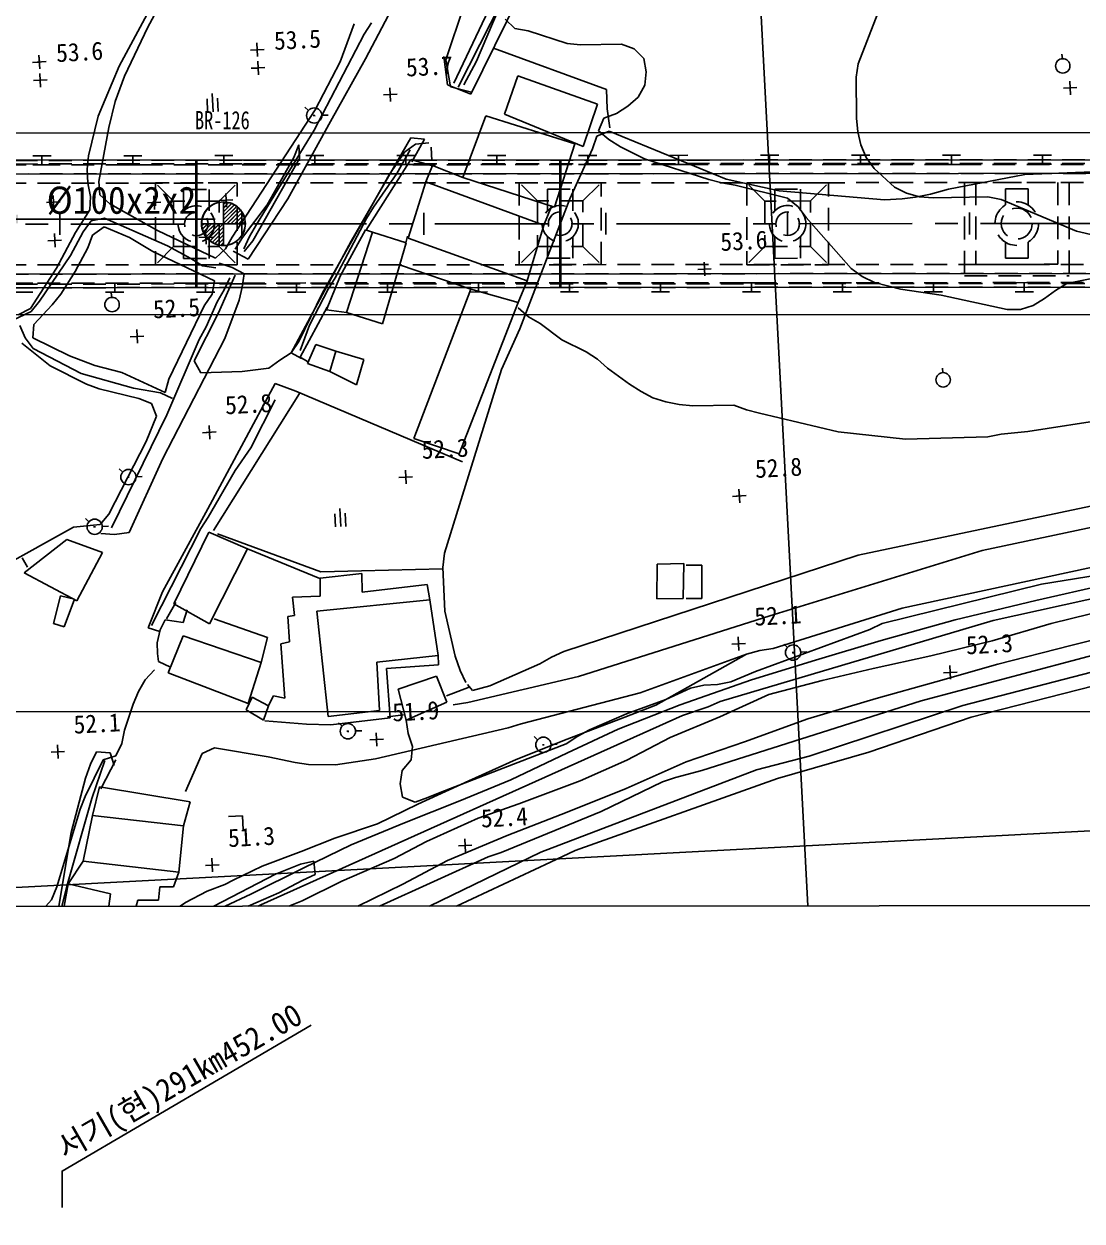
# Model space of a CAD drawing. Header units: millimetres. Extents: x 6886 to 7682, y 1103 to 1810.
# Drawn here: x 7223.5 to 7339.8, y 1363.4 to 1495 of the extents above; entities that cross this region are included whole.
import ezdxf
from ezdxf.enums import TextEntityAlignment as Align
from ezdxf.xclip import XClip

# ---------------------------------------------------------------- set-up
doc = ezdxf.new("R2010")
doc.units = ezdxf.units.MM
doc.header["$LTSCALE"] = 10
doc.header["$MEASUREMENT"] = 0
doc.header["$XCLIPFRAME"] = 2
for name, pattern in [('CENTER', [2, 1.25, -0.25, 0.25, -0.25]), ('DASHED2', [0.375, 0.25, -0.125]), ('HIDDEN', [0.375, 0.25, -0.125])]:
    doc.linetypes.add(name, pattern=pattern)
doc.layers.add('TX-PAPR', color=2, linetype='Continuous', plot=False)
for name, color, linetype in [('TZ-BASE', 253, 'Continuous'), ('TZ-CABL', 4, 'Continuous'), ('TZ-LEAL', 1, 'Continuous'), ('TZ-LEAT', 3, 'Continuous')]:
    doc.layers.add(name, color=color, linetype=linetype)
doc.styles.add('GUL', font='GulimChe.ttf')
doc.styles.get("Standard").update_dxf_attribs({"font": 'GulimChe.ttf'})
doc.styles.add('굴림체', font='GulimChe.ttf')
doc.linetypes.add('ZIGZAG', pattern='A,0.0001,-0.2,[131,ltypeshp.shx,S=0.2,R=0,X=-0.2,Y=0],-0.4,[131,ltypeshp.shx,S=0.2,R=180,X=0.2,Y=0],-0.2', length=0.8001)
doc.dimstyles.get("Standard").update_dxf_attribs({"dimtxt": 0.18, "dimasz": 0.18, "dimexe": 0.18, "dimexo": 0.0625, "dimgap": 0.09, "dimtad": 0, "dimtih": 1, "dimtoh": 1, "dimdec": 4, "dimzin": 0, "dimdsep": 46, "dimtxsty": 'Standard', "dimcen": 0.09, "dimadec": 0, "dimazin": 0, "dimtfac": 1, "dimtdec": 4, "dimtofl": 0, "dimtmove": 0, "dimatfit": 3, "dimfxl": 0, "dimtolj": 1, "dimtzin": 0, "dimarcsym": 0})

# ---------------------------------------------------------------- blocks, each defined once
blk = doc.blocks.new('JD-4F4DFDFGR14')
at = {"layer": 'TZ-BASE'}
for p, q in [((330.95, 139.22), (349.4, -210.64)), ((317.26, 38.95, -30.05), (305.19, 14.4, -30.05)), ((293.58, 18.3, -31.48), (300.76, 31.87, -31.48)), ((303.29, 15.62, -31.64), (309.08, 27.82, -31.64)), ((309.33, 26.35, -31.64), (305.81, 18.05, -31.64)), ((266.53, 17.5, -30.64), (270.74, 25.39, -30.64)), ((302.42, 18.19, -31.16), (304.44, 24.19, -31.16)), ((303.79, 15.19, -31.64), (308.55, 24.56, -31.64)), ((270.37, 23.07, -30.64), (269.68, 21.77, -30.64)), ((308.95, 22.66, -30.64), (310.01, 21.62, -30.64)), ((349.9, 23.31, -29.64), (347.77, 17.75, -29.64)), ((269.68, 21.77, -30.64), (267.1, 16.39, -30.64)), ((290.8, 17.97, -30.64), (292.34, 22.14, -30.64)), ((293.45, 21, -31.64), (294.25, 22.25, -31.64)), ((310.01, 21.62, -30.64), (311.49, 21.37, -30.64)), ((311.49, 21.37, -30.64), (315.76, 19.98, -30.64)), ((281.73, 18.54, -31.19), (281.65, 20.04, -31.19)), ((281.65, 20.04, -31.19), (281.69, 19.29, -31.19)), ((287.94, 10.47, -31.64), (293.45, 21, -31.64)), ((315.76, 19.98, -30.64), (317.23, 19.83, -30.64)), ((317.23, 19.83, -30.64), (321.74, 19.92, -30.64)), ((321.74, 19.92, -30.64), (323.14, 19.38, -30.64)), ((257.78, 17.2, -31.01), (257.7, 18.7, -31.01)), ((257.7, 18.7, -31.01), (257.74, 17.95, -31.01)), ((280.94, 19.25, -31.19), (282.44, 19.33, -31.19)), ((281.69, 19.29, -31.19), (280.94, 19.25, -31.19)), ((302.6, 15.45, -30.05), (302.21, 18.57, -30.05)), ((307.68, 19.47, -30.45), (320.09, 14.92, -30.45)), ((323.14, 19.38, -30.64), (324.2, 18.33, -30.64)), ((370.2, 18.29, -29.05), (370.15, 18.81, -29.05)), ((256.99, 17.91, -31.01), (258.49, 17.99, -31.01)), ((257.74, 17.95, -31.01), (256.99, 17.91, -31.01)), ((264.2, 11.98, -30.64), (266.53, 17.5, -30.64)), ((281.04, 17.26, -31.19), (282.54, 17.33, -31.19)), ((281.79, 17.29, -31.19), (281.04, 17.26, -31.19)), ((281.83, 16.55, -31.19), (281.75, 18.04, -31.19)), ((281.75, 18.04, -31.19), (281.79, 17.29, -31.19)), ((288.07, 12.68, -30.64), (290.8, 17.97, -30.64)), ((289.73, 11.41, -31.48), (293.58, 18.3, -31.48)), ((302.95, 15.21, -31.16), (302.42, 18.19, -31.16)), ((305.81, 18.05, -31.64), (304.42, 15.45, -31.64)), ((324.2, 18.33, -30.64), (324.44, 16.87, -30.64)), ((347.77, 17.75, -29.64), (347.52, 16.27, -29.64)), ((257.09, 15.91, -31.01), (258.59, 15.99, -31.01)), ((257.84, 15.95, -31.01), (257.09, 15.91, -31.01)), ((257.88, 15.2, -31.01), (257.8, 16.7, -31.01)), ((257.8, 16.7, -31.01), (257.84, 15.95, -31.01)), ((267.1, 16.39, -30.64), (266.06, 13.61, -30.64)), ((310.33, 16.43, -28.85), (308.89, 12.21, -28.85)), ((319.11, 13.32, -28.85), (310.33, 16.43, -28.85)), ((324.44, 16.87, -30.64), (324.29, 15.39, -30.64)), ((347.52, 16.27, -29.64), (347.56, 11.76, -29.64)), ((371.1, 14.35, -28.78), (371.02, 15.85, -28.78)), ((371.02, 15.85, -28.78), (371.06, 15.1, -28.78)), ((276.72, 14.5, -31.65), (276.83, 12.49, -31.65)), ((296.35, 13.62, -30.97), (296.27, 15.11, -30.97)), ((296.27, 15.11, -30.97), (296.31, 14.37, -30.97)), ((305.19, 14.4, -30.05), (302.6, 15.45, -30.05)), ((305.23, 14.65, -31.16), (302.95, 15.21, -31.16)), ((320.09, 14.92, -30.45), (320.15, 12.81, -30.45)), ((324.29, 15.39, -30.64), (323.55, 14.09, -30.64)), ((370.31, 15.06, -28.78), (371.81, 15.14, -28.78)), ((371.06, 15.1, -28.78), (370.31, 15.06, -28.78)), ((266.06, 13.61, -30.64), (265.37, 10.74, -30.64)), ((276.17, 13.91, -31.65), (276.24, 12.46, -31.65)), ((277.4, 12.5, -31.65), (277.32, 13.97, -31.65)), ((295.56, 14.33, -30.97), (297.06, 14.41, -30.97)), ((296.31, 14.37, -30.97), (295.56, 14.33, -30.97)), ((317.54, 8.66, -28.85), (319.11, 13.32, -28.85)), ((323.55, 14.09, -30.64), (322.45, 13.08, -30.64)), ((263.16, 7.63, -30.64), (264.2, 11.98, -30.64)), ((278.94, -1.29, -30.64), (288.07, 12.68, -30.64)), ((286.94, 12.99, -30.96), (287.33, 12.62, -30.96)), ((287.85, 12.06, -30.96), (288.06, 12.05, -30.96)), ((287.96, 12.13, -30.96), (287.97, 11.98, -30.96)), ((288.8, 12.11, -30.96), (289.48, 12.12, -30.96)), ((306.83, 12.05, -28.85), (304.3, 5.25, -28.85)), ((316.59, 8.97, -28.85), (306.83, 12.05, -28.85)), ((308.89, 12.21, -28.85), (317.54, 8.66, -28.85)), ((321.2, 12.3, -30.64), (319.79, 11.77, -30.64)), ((320.15, 12.81, -30.45), (320.46, 10.71, -30.45)), ((322.45, 13.08, -30.64), (321.2, 12.3, -30.64)), ((265.37, 10.74, -30.64), (264.28, 4.82, -30.64)), ((285.04, 2.92, -31.48), (289.73, 11.41, -31.48)), ((319.79, 11.77, -30.64), (319.2, 10.38, -30.64)), ((347.56, 11.76, -29.64), (347.71, 10.29, -29.64)), ((199.1, 10.11), (399.1, 10.21)), ((281.6, 0.07, -31.64), (287.94, 10.47, -31.64)), ((292.01, -1.76, -31.26), (298.57, 9.63, -31.26)), ((298.57, 9.63, -31.26), (300.09, 9.48, -31.26)), ((300.09, 9.48, -31.26), (298.7, 6.98, -31.26)), ((319.02, 9.78, -19.64), (318.53, 8.39, -19.64)), ((320.38, 10.36, -19.64), (319.02, 9.78, -19.64)), ((319.2, 10.38, -30.64), (320.36, 9.43, -30.64)), ((320.36, 9.43, -30.64), (321.61, 8.64, -30.64)), ((333.25, 5.08, -19.64), (320.38, 10.36, -19.64)), ((347.71, 10.29, -29.64), (348.05, 8.83, -29.64)), ((285.73, 7.46, -31.64), (286.28, 8.85, -31.64)), ((286.28, 8.85, -31.64), (286.32, 7.33, -31.64)), ((296.19, 5.53, -31.64), (297.88, 8.04, -31.64)), ((297.02, 5.7, -31.64), (298.51, 8.3, -31.64)), ((297.88, 8.04, -31.64), (299.08, 8.91, -31.64)), ((299.08, 8.91, -31.64), (300.55, 9.05, -31.64)), ((300.81, 8.57, -31.64), (300.9, 7.1, -31.64)), ((314.36, 1.98, -28.85), (316.59, 8.97, -28.85)), ((318.53, 8.39, -19.64), (316.05, 2.92, -19.64)), ((321.61, 8.64, -30.64), (324.25, 7.3, -30.64)), ((348.05, 8.83, -29.64), (348.63, 7.47, -29.64)), ((257.02, 7.65), (259.02, 7.65)), ((257.02, 6.65), (259.02, 6.65)), ((258.02, 7.65), (258.02, 6.65)), ((263.01, 6.16, -30.64), (263.16, 7.63, -30.64)), ((267.02, 7.65), (269.02, 7.65)), ((267.02, 6.65), (269.02, 6.65)), ((268.02, 7.65), (268.02, 6.65)), ((274.95, -6.85), (274.95, 7.15)), ((275.05, -6.85), (275.05, 7.15)), ((277.02, 7.66), (279.02, 7.66)), ((277.02, 6.66), (279.02, 6.66)), ((278.02, 7.66), (278.02, 6.66)), ((286.32, 7.33, -31.64), (281.21, -1.71, -31.64)), ((282.8, 2.26, -31.64), (285.73, 7.46, -31.64)), ((287.02, 7.66), (289.02, 7.66)), ((287.02, 6.66), (289.02, 6.66)), ((288.02, 7.66), (288.02, 6.66)), ((293.64, -0.58, -29.44), (298.59, 7.23, -29.44)), ((297.02, 7.67), (299.02, 7.67)), ((297.02, 6.67), (299.02, 6.67)), ((298.02, 7.67), (298.02, 6.67)), ((298.59, 7.23, -29.44), (300.97, 6.52, -29.44)), ((307.02, 7.67), (309.02, 7.68)), ((307.02, 6.67), (309.02, 6.68)), ((308.02, 7.67), (308.02, 6.67)), ((314.95, -6.82, 2.91), (314.95, 7.17, 2.91)), ((315.05, -6.82, 2.91), (315.05, 7.17, 2.91)), ((317.02, 7.68), (319.02, 7.68)), ((317.02, 6.68), (319.02, 6.68)), ((318.02, 7.68), (318.02, 6.68)), ((324.25, 7.3, -30.64), (331.34, 5.02, -30.64)), ((327.02, 7.68), (329.02, 7.69)), ((327.02, 6.68), (329.02, 6.69)), ((328.02, 7.69), (328.02, 6.69)), ((337.02, 7.69), (339.02, 7.69)), ((337.02, 6.69), (339.02, 6.69)), ((338.02, 7.69), (338.02, 6.69)), ((347.02, 7.69), (349.02, 7.7)), ((347.02, 6.69), (349.02, 6.7)), ((348.02, 7.7), (348.02, 6.7)), ((348.63, 7.47, -29.64), (349.5, 6.23, -29.64)), ((357.02, 7.7), (359.02, 7.7)), ((357.02, 6.7), (359.02, 6.7)), ((358.02, 7.7), (358.02, 6.7)), ((367.02, 7.71), (369.02, 7.71)), ((367.02, 6.71), (369.02, 6.71)), ((368.02, 7.71), (368.02, 6.71)), ((263.06, 4.64, -30.64), (263.01, 6.16, -30.64)), ((288.85, -7.41, -31.64), (296.19, 5.53, -31.64)), ((294.49, 1.99, -31.64), (297.02, 5.7, -31.64)), ((300.97, 6.56, -28.44), (300.24, 4.77, -28.44)), ((304.3, 5.25, -28.44), (300.97, 6.56, -28.44)), ((349.5, 6.23, -29.64), (351.73, 4.19, -29.64)), ((366.06, 5.57, -19.64), (357.67, 3.98, -19.64)), ((376.74, 6, -19.64), (366.06, 5.57, -19.64)), ((263.35, 3.17, -30.64), (263.06, 4.64, -30.64)), ((264.28, 4.82, -30.64), (264.37, 3.35, -30.64)), ((300.24, 4.77, -28.19), (298.28, -1.42, -28.19)), ((313.2, 0.03, -28.19), (300.24, 4.77, -28.19)), ((304.3, 5.25, -28.85), (314.36, 1.98, -28.85)), ((331.34, 5.02, -30.64), (332.77, 4.67, -30.64)), ((332.77, 4.67, -30.64), (334.25, 4.42, -30.64)), ((339.08, 3.79, -19.64), (333.25, 5.08, -19.64)), ((334.25, 4.42, -30.64), (339.99, 2.98, -30.64)), ((351.73, 4.19, -29.64), (353.07, 3.54, -29.64)), ((357.67, 3.98, -19.64), (355.72, 3.43, -19.64)), ((259.33, 1.78, -31.01), (259.25, 3.28, -31.01)), ((259.25, 3.28, -31.01), (259.29, 2.53, -31.01)), ((263.3, 1.7, -30.64), (263.35, 3.17, -30.64)), ((264.37, 3.35, -30.64), (265.48, 2.36, -30.64)), ((270.4, 1.75, -31.19), (270.33, 3.25, -31.19)), ((270.33, 3.25, -31.19), (270.37, 2.5, -31.19)), ((277.52, 2.72, -31.19), (279.02, 2.8, -31.19)), ((278.27, 2.76, -31.19), (277.52, 2.72, -31.19)), ((278.31, 2.01, -31.19), (278.23, 3.51, -31.19)), ((278.23, 3.51, -31.19), (278.27, 2.76, -31.19)), ((280.69, -3.74, -31.48), (285.04, 2.92, -31.48)), ((316.05, 2.92, -19.64), (310.56, -11.39, -19.64)), ((350.64, 2.78, -19.64), (339.08, 3.79, -19.64)), ((339.99, 2.98, -30.64), (341.15, 2.04, -30.64)), ((352.6, 2.89, -19.64), (350.64, 2.78, -19.64)), ((354.07, 3.08, -19.64), (352.6, 2.89, -19.64)), ((353.07, 3.54, -29.64), (354.51, 3.14, -29.64)), ((355.72, 3.43, -19.64), (354.07, 3.08, -19.64)), ((354.51, 3.14, -29.64), (355.98, 3, -29.64)), ((355.98, 3, -29.64), (362.01, 3.14, -29.64)), ((362.01, 3.14, -29.64), (363.49, 2.84, -29.64)), ((363.49, 2.84, -29.64), (371.75, -0.63, -29.64)), ((258.54, 2.49, -31.01), (260.04, 2.57, -31.01)), ((259.29, 2.53, -31.01), (258.54, 2.49, -31.01)), ((260, -1.06), (260, 1.34)), ((261.71, -0.8, -30.64), (263.3, 1.7, -30.64)), ((265.48, 2.36, -30.64), (270.73, -0.57, -30.64)), ((269.62, 2.46, -31.19), (271.11, 2.54, -31.19)), ((270.37, 2.5, -31.19), (269.62, 2.46, -31.19)), ((277.97, 2.57, 57.09), (277.97, -2.23, 57.09)), ((277.97, 2.33, 57.09), (278.2, 2.56, 57.09)), ((277.97, 1.9, 57.09), (278.56, 2.5, 57.09)), ((277.97, 1.48, 57.09), (278.88, 2.39, 57.09)), ((277.97, 1.06, 57.09), (279.16, 2.25, 57.09)), ((277.97, 0.63, 57.09), (279.42, 2.08, 57.09)), ((277.97, 0.21, 57.09), (279.65, 1.89, 57.09)), ((277.99, 2.57), (277.99, -2.23)), ((277.99, 2.33), (278.22, 2.56)), ((277.99, 1.91), (278.58, 2.5)), ((277.99, 1.48), (278.9, 2.39)), ((277.99, 1.06), (279.18, 2.25)), ((277.99, 0.63), (279.44, 2.08)), ((277.99, 0.21), (279.67, 1.89)), ((278.35, 0.17, 57.09), (279.85, 1.66, 57.09)), ((278.38, 0.17), (279.87, 1.66)), ((278.78, 0.17, 57.09), (280.02, 1.41, 57.09)), ((278.8, 0.17), (280.04, 1.41)), ((280, -1.05), (280, 1.35)), ((280.07, -1.35, -31.64), (282.8, 2.26, -31.64)), ((293.7, 0.74, -31.64), (294.49, 1.99, -31.64)), ((300, -1.04), (300, 1.36)), ((313.2, 0.03, -28.44), (314.06, 2.17, -28.44)), ((320, -1.03), (320, 1.37)), ((340, -1.02), (340, 1.38)), ((341.15, 2.04, -30.64), (342.02, 0.84, -30.64)), ((360, -1.01), (360, 1.39)), ((262.54, -0.73, -31.64), (263.43, 0.48, -31.64)), ((263.43, 0.48, -31.64), (264.89, 0.77, -31.64)), ((264.89, 0.77, -31.64), (271.81, -2.25, -31.64)), ((275.57, 0.17, 57.09), (280.37, 0.17, 57.09)), ((275.58, -0.06, 57.09), (275.81, 0.17, 57.09)), ((275.59, 0.17), (280.39, 0.17)), ((275.6, -0.06), (275.83, 0.17)), ((275.64, -0.42, 57.09), (276.23, 0.17, 57.09)), ((275.66, -0.42), (276.25, 0.17)), ((275.75, -0.74, 57.09), (276.66, 0.17, 57.09)), ((275.77, -0.74), (276.68, 0.17)), ((275.89, -1.03, 57.09), (277.08, 0.17, 57.09)), ((275.91, -1.03), (277.1, 0.17)), ((276.06, -1.28, 57.09), (277.51, 0.17, 57.09)), ((276.08, -1.28), (277.53, 0.17)), ((276.25, -1.51, 57.09), (277.93, 0.17, 57.09)), ((276.27, -1.51), (277.95, 0.17)), ((279.2, 0.17, 57.09), (280.17, 1.13, 57.09)), ((279.22, 0.17), (280.19, 1.13)), ((279.63, 0.17, 57.09), (280.28, 0.82, 57.09)), ((279.65, 0.17), (280.3, 0.82)), ((280.05, 0.17, 57.09), (280.35, 0.47, 57.09)), ((280.07, 0.17), (280.37, 0.47)), ((280.85, -1.23, -31.64), (281.6, 0.07, -31.64)), ((290.27, -5.79, -31.64), (293.7, 0.74, -31.64)), ((311.38, -6.11, -28.19), (313.2, 0.03, -28.19)), ((342.02, 0.84, -30.64), (347, -4.74, -30.64)), ((259.47, -2.41, -31.01), (259.39, -0.92, -31.01)), ((259.39, -0.92, -31.01), (259.43, -1.66, -31.01)), ((259.62, -4.7, -30.64), (261.71, -0.8, -30.64)), ((261.15, -3.32, -31.64), (262.54, -0.73, -31.64)), ((263.58, -1.09, -31.64), (263.08, -2.48, -31.64)), ((264.87, -0.16, -31.64), (263.58, -1.09, -31.64)), ((267.66, -1.35, -31.64), (264.87, -0.16, -31.64)), ((270.73, -0.57, -30.64), (277.1, -3.61, -30.64)), ((275.28, -1.36, -31.19), (276.78, -1.29, -31.19)), ((276.07, -2.07, -31.19), (275.99, -0.58, -31.19)), ((275.99, -0.58, -31.19), (276.03, -1.32, -31.19)), ((276.48, -1.71, 57.09), (277.97, -0.22, 57.09)), ((276.5, -1.71), (277.99, -0.22)), ((276.73, -1.88, 57.09), (277.97, -0.64, 57.09)), ((276.75, -1.88), (277.99, -0.64)), ((277.01, -2.03, 57.09), (277.97, -1.06, 57.09)), ((277.03, -2.03), (277.99, -1.06)), ((278.2, -2.59, -30.64), (278.94, -1.29, -30.64)), ((280.21, -2.58, -31.64), (280.85, -1.23, -31.64)), ((293.59, -0.49, -29.69), (290.8, -5.58, -29.69)), ((294.38, -0.76, -29.47), (291.52, -9.58, -29.47)), ((294.38, -0.76, -29.69), (293.59, -0.49, -29.69)), ((298.05, -1.92, -29.47), (294.38, -0.76, -29.47)), ((298, -2.07, -28.44), (298.22, -1.18, -28.44)), ((371.75, -0.63, -29.64), (378.97, -2.37, -29.64)), ((258.68, -1.7, -31.01), (260.18, -1.62, -31.01)), ((259.43, -1.66, -31.01), (258.68, -1.7, -31.01)), ((263.08, -2.48, -31.64), (261.69, -5.07, -31.64)), ((270.21, -2.89, -31.64), (267.66, -1.35, -31.64)), ((271.81, -2.25, -31.64), (274.4, -3.64, -31.64)), ((276.03, -1.32, -31.19), (275.28, -1.36, -31.19)), ((277.1, -3.61, -30.64), (278.2, -2.59, -30.64)), ((277.32, -2.14, 57.09), (277.97, -1.49, 57.09)), ((277.34, -2.14), (277.99, -1.49)), ((277.67, -2.21, 57.09), (277.97, -1.91, 57.09)), ((277.69, -2.21), (277.99, -1.91)), ((279.28, -2.61, -31.64), (280.07, -1.35, -31.64)), ((281.21, -1.71, -31.64), (280.27, -2.87, -31.64)), ((285.43, -14.04, -31.26), (292.01, -1.76, -31.26)), ((295.48, -10.83, -29.47), (298.05, -1.92, -29.47)), ((298.28, -1.42, -28.19), (311.38, -6.11, -28.19)), ((257.77, -8.34, -31.64), (261.15, -3.32, -31.64)), ((276.98, -6.11, -31.64), (270.21, -2.89, -31.64)), ((274.4, -3.64, -31.64), (275.66, -4.44, -31.64)), ((279.04, -2.86, -31.48), (280.69, -3.74, -31.48)), ((256.77, -9.15, -30.64), (259.62, -4.7, -30.64)), ((261.69, -5.07, -31.64), (260.1, -7.58, -31.64)), ((275.66, -4.44, -31.64), (277.13, -4.68, -31.64)), ((277.51, -4.18, -31.64), (278.95, -4.63, -31.64)), ((278.95, -4.63, -31.64), (280.25, -5.32, -31.64)), ((305.17, -7.04, -28.51), (297.44, -4.39, -28.51)), ((330.11, -4.85, -31.04), (331.61, -4.77, -31.04)), ((330.86, -4.81, -31.04), (330.11, -4.85, -31.04)), ((330.9, -5.56, -31.04), (330.82, -4.06, -31.04)), ((330.82, -4.06, -31.04), (330.86, -4.81, -31.04)), ((347, -4.74, -30.64), (348.21, -5.64, -30.64)), ((255.02, -6.36), (257.02, -6.36)), ((265.02, -6.36), (267.02, -6.35)), ((266.02, -6.36), (266.02, -7.36)), ((275.02, -6.35), (277.02, -6.35)), ((276.02, -6.35), (276.02, -7.35)), ((276.74, -7.59, -31.64), (276.98, -6.11, -31.64)), ((279.27, -5.5, -31.64), (277.44, -9.63, -31.64)), ((278.05, -7.11, -31.64), (278.69, -5.76, -31.64)), ((280.25, -5.32, -31.64), (280.05, -6.8, -31.64)), ((285.02, -6.35), (287.02, -6.34)), ((286.02, -6.35), (286.02, -7.35)), ((290.8, -5.58, -29.69), (289.3, -9.31, -29.69)), ((289.48, -7.04, -31.64), (290.27, -5.79, -31.64)), ((295.02, -6.34), (297.02, -6.34)), ((296.02, -6.34), (296.02, -7.34)), ((305.02, -6.34), (307.02, -6.33)), ((306.02, -6.34), (306.02, -7.34)), ((310.37, -8.5, -28.51), (311.38, -6.11, -28.51)), ((315.02, -6.33), (317.02, -6.33)), ((316.02, -6.33), (316.02, -7.33)), ((325.02, -6.33), (327.02, -6.32)), ((326.02, -6.32), (326.02, -7.32)), ((335.02, -6.32), (337.02, -6.32)), ((336.02, -6.32), (336.02, -7.32)), ((345.02, -6.32), (347.02, -6.31)), ((346.02, -6.31), (346.02, -7.31)), ((348.21, -5.64, -30.64), (349.55, -6.28, -30.64)), ((349.55, -6.28, -30.64), (352.42, -7.03, -30.64)), ((355.02, -6.31), (357.02, -6.31)), ((356.02, -6.31), (356.02, -7.31)), ((365.02, -6.31), (367.02, -6.3)), ((366.02, -6.3), (366.02, -7.3)), ((369.45, -7.18, -30.64), (370.7, -6.4, -30.64)), ((370.7, -6.4, -30.64), (373.63, -5.82, -30.64)), ((255.02, -7.36), (257.02, -7.36)), ((260.1, -7.58, -31.64), (259.16, -8.73, -31.64)), ((265.02, -7.36), (267.02, -7.35)), ((265.69, -7.95, -31.65), (265.64, -7.44, -31.65)), ((275.02, -7.35), (277.02, -7.35)), ((275.84, -8.85, -31.64), (276.74, -7.59, -31.64)), ((277.3, -8.41, -31.64), (278.05, -7.11, -31.64)), ((280.05, -6.8, -31.64), (279.7, -8.23, -31.64)), ((285.02, -7.35), (287.02, -7.34)), ((286.27, -12.79, -31.64), (288.85, -7.41, -31.64)), ((287.44, -10.98, -31.64), (289.48, -7.04, -31.64)), ((295.02, -7.34), (297.02, -7.34)), ((305.17, -7.04, -28.98), (298.92, -23.43, -28.98)), ((305.02, -7.34), (307.02, -7.33)), ((310.37, -8.5, -28.98), (305.17, -7.04, -28.98)), ((315.02, -7.33), (317.02, -7.33)), ((325.02, -7.33), (327.02, -7.32)), ((335.02, -7.32), (337.02, -7.32)), ((345.02, -7.32), (347.02, -7.31)), ((352.42, -7.03, -30.64), (356.86, -7.67, -30.64)), ((355.02, -7.31), (357.02, -7.31)), ((356.86, -7.67, -30.64), (364.12, -9.26, -30.64)), ((365.02, -7.31), (367.02, -7.3)), ((368.25, -8.05, -30.64), (369.45, -7.18, -30.64)), ((255.41, -9.83, -30.64), (256.77, -9.15, -30.64)), ((256.83, -9.49, -31.64), (257.77, -8.34, -31.64)), ((259.16, -8.73, -31.64), (257.12, -10.91, -31.64)), ((271.98, -16.92, -31.64), (275.84, -8.85, -31.64)), ((276.06, -11.15, -31.64), (277.3, -8.41, -31.64)), ((279.7, -8.23, -31.64), (278.12, -12.45, -31.64)), ((286.42, -14.5, -29.44), (289.39, -9.01, -29.44)), ((303.88, -25.14, -28.98), (310.37, -8.5, -28.98)), ((310.39, -9.08, -31.64), (311.5, -10.08, -31.64)), ((365.59, -9.26, -30.64), (367, -8.83, -30.64)), ((367, -8.83, -30.64), (368.25, -8.05, -30.64)), ((197.91, -9.89), (399.11, -9.79)), ((254.12, -10.76, -31.64), (256.83, -9.49, -31.64)), ((277.44, -9.63, -31.64), (274.76, -14.91, -31.64)), ((289.3, -9.31, -29.69), (291.52, -9.58, -29.69)), ((291.52, -9.58, -29.47), (295.48, -10.83, -29.47)), ((311.5, -10.08, -31.64), (312.8, -10.78, -31.64)), ((364.12, -9.26, -30.64), (365.59, -9.26, -30.64)), ((256.18, -12.36, -32.64), (255.6, -11, -32.64)), ((257.12, -10.91, -31.64), (257.02, -12.38, -31.64)), ((268.53, -12.97, -32.17), (268.45, -11.47, -32.17)), ((268.45, -11.47, -32.17), (268.49, -12.22, -32.17)), ((275.32, -12.54, -31.64), (276.06, -11.15, -31.64)), ((286.4, -13.76, -31.64), (287.44, -10.98, -31.64)), ((310.56, -11.39, -19.64), (308.54, -15.86, -19.64)), ((312.8, -10.78, -31.64), (315.16, -12.61, -31.64)), ((258.93, -15.46, -31.64), (255.81, -12.96, -31.64)), ((257.05, -13.56, -32.64), (256.18, -12.36, -32.64)), ((257.02, -12.38, -31.64), (261.05, -14.36, -31.64)), ((267.74, -12.26, -32.17), (269.24, -12.18, -32.17)), ((268.49, -12.22, -32.17), (267.74, -12.26, -32.17)), ((278.12, -12.45, -31.64), (271.32, -25.62, -31.64)), ((271.76, -20.85, -31.64), (275.32, -12.54, -31.64)), ((285.43, -14.04, -31.64), (286.27, -12.79, -31.64)), ((288.15, -13.12, -29.03), (287.23, -15.21, -29.03)), ((290.33, -13.84, -29.03), (288.15, -13.12, -29.03)), ((315.16, -12.61, -31.64), (317.85, -13.9, -31.64)), ((262.34, -16.29, -32.64), (257.05, -13.56, -32.64)), ((261.05, -14.36, -31.64), (263.83, -15.41, -31.64)), ((284.18, -14.82, -31.64), (285.43, -14.04, -31.64)), ((286.57, -14.64, -31.26), (285.43, -14.04, -31.26)), ((290.33, -13.84, -28.85), (289.66, -16.07, -28.85)), ((293.4, -14.77, -28.85), (290.33, -13.84, -28.85)), ((317.85, -13.9, -31.64), (319.1, -14.7, -31.64)), ((262.92, -17.45, -31.64), (258.93, -15.46, -31.64)), ((263.83, -15.41, -31.64), (266.8, -16.2, -31.64)), ((274.76, -14.91, -31.64), (275.49, -16.22, -31.64)), ((280.04, -16.07, -31.64), (282.98, -15.69, -31.64)), ((282.98, -15.69, -31.64), (284.18, -14.82, -31.64)), ((287.22, -14.97, -29.44), (286.42, -14.5, -29.44)), ((287.23, -15.21, -29.03), (289.66, -16.07, -29.03)), ((292.6, -17.54, -28.85), (293.4, -14.77, -28.85)), ((319.1, -14.7, -31.64), (320.21, -15.69, -31.64)), ((320.21, -15.69, -31.64), (322.63, -17.48, -31.64)), ((357.06, -16.22, -30.28), (357.01, -15.7, -30.28)), ((268.08, -17.92, -32.64), (262.34, -16.29, -32.64)), ((266.8, -16.2, -31.64), (271.58, -18.4, -31.64)), ((271.58, -18.4, -31.64), (271.98, -16.92, -31.64)), ((275.49, -16.22, -31.64), (280.04, -16.07, -31.64)), ((289.66, -16.07, -28.85), (292.6, -17.54, -28.85)), ((308.54, -15.86, -19.64), (302.26, -36.03, -19.64)), ((264.31, -17.99, -31.64), (262.92, -17.45, -31.64)), ((268.66, -19.03, -31.64), (264.31, -17.99, -31.64)), ((271.04, -18.42, -32.64), (268.08, -17.92, -32.64)), ((272.39, -19.06, -32.64), (271.04, -18.42, -32.64)), ((276.25, -31.16, -31.8), (283.67, -17.38, -31.8)), ((283.67, -17.38, -31.8), (285.95, -18.24, -31.8)), ((285.95, -18.24, -31.65), (304.25, -26.01, -31.65)), ((322.63, -17.48, -31.64), (323.88, -18.28, -31.64)), ((323.88, -18.28, -31.64), (325.18, -18.97, -31.64)), ((270.05, -19.58, -31.64), (268.66, -19.03, -31.64)), ((270.63, -20.98, -31.64), (270.05, -19.58, -31.64)), ((276.87, -33.54, -29.96), (286.35, -18.48, -29.96)), ((281, -24.48, -31.64), (283.68, -19.2, -31.64)), ((325.18, -18.97, -31.64), (326.61, -19.42, -31.64)), ((326.61, -19.42, -31.64), (328.09, -19.71, -31.64)), ((328.09, -19.71, -31.64), (329.57, -19.86, -31.64)), ((265.67, -33.26, -31.64), (271.76, -20.85, -31.64)), ((269.49, -23.76, -31.64), (270.63, -20.98, -31.64)), ((329.57, -19.86, -31.64), (334.08, -19.77, -31.64)), ((334.08, -19.77, -31.64), (335.47, -20.27, -31.64)), ((335.47, -20.27, -31.64), (336.91, -20.66, -31.64)), ((336.91, -20.66, -31.64), (345.55, -22.7, -31.64)), ((276.47, -23.51, -31.85), (276.39, -22.01, -31.85)), ((276.39, -22.01, -31.85), (276.43, -22.76, -31.85)), ((366.41, -22.68, -31.64), (376.66, -21.08, -31.64)), ((275.68, -22.8, -31.85), (277.18, -22.72, -31.85)), ((276.43, -22.76, -31.85), (275.68, -22.8, -31.85)), ((298.92, -23.43, -28.98), (303.88, -25.14, -28.98)), ((345.55, -22.7, -31.64), (352.94, -23.5, -31.64)), ((352.94, -23.5, -31.64), (362.01, -23.26, -31.64)), ((362.01, -23.26, -31.64), (363.47, -22.97, -31.64)), ((363.47, -22.97, -31.64), (366.41, -22.68, -31.64)), ((265.38, -31.74, -31.64), (269.49, -23.76, -31.64)), ((279.26, -26.94, -31.64), (281, -24.48, -31.64)), ((271.32, -25.62, -31.64), (267.6, -33.78, -31.64)), ((266.51, -26.76, -31.8), (266.9, -27.13, -31.8)), ((267.52, -27.61, -31.8), (267.53, -27.77, -31.8)), ((268.36, -27.64, -31.8), (269.04, -27.62, -31.8)), ((276.28, -32.09, -31.64), (279.26, -26.94, -31.64)), ((297.27, -27.72, -32.36), (298.77, -27.64, -32.36)), ((298.06, -28.42, -32.36), (297.98, -26.93, -32.36)), ((297.98, -26.93, -32.36), (298.02, -27.68, -32.36)), ((403.77, -26.8, -31.64), (361.37, -35.74, -31.64)), ((267.42, -27.69, -31.8), (267.62, -27.7, -31.8)), ((298.02, -27.68, -32.36), (297.27, -27.72, -32.36)), ((347.75, -36.27, -30.64), (384.55, -28.49, -30.64)), ((333.94, -29.8, -31.8), (335.44, -29.72, -31.8)), ((334.69, -29.76, -31.8), (333.94, -29.8, -31.8)), ((334.73, -30.51, -31.8), (334.65, -29.01, -31.8)), ((334.65, -29.01, -31.8), (334.69, -29.76, -31.8)), ((271.29, -40.29, -31.8), (276.25, -31.16, -31.8)), ((290.77, -31.12, -31.13), (290.87, -33.13, -31.13)), ((352.59, -42.1, -32.64), (403.42, -31.13, -32.64)), ((262.8, -32.22, -31.82), (263.19, -32.59, -31.82)), ((264.43, -32.9, -31.64), (265.38, -31.74, -31.64)), ((275.48, -33.34, -31.64), (276.28, -32.09, -31.64)), ((290.21, -31.72, -31.13), (290.29, -33.16, -31.13)), ((291.44, -33.13, -31.13), (291.36, -31.66, -31.13)), ((253.64, -37.56, -31.64), (261.5, -33.19, -31.64)), ((261.5, -33.19, -31.64), (264.43, -32.9, -31.64)), ((263.71, -33.15, -31.82), (263.92, -33.16, -31.82)), ((263.82, -33.08, -31.82), (263.83, -33.23, -31.82)), ((265.99, -33.98, -31.64), (264.51, -33.88, -31.64)), ((264.66, -33.1, -31.82), (265.34, -33.09, -31.82)), ((267.6, -33.78, -31.64), (265.99, -33.98, -31.64)), ((270.08, -44.01, -31.64), (275.48, -33.34, -31.64)), ((276.38, -33.75, -29.98), (272.51, -41.63, -29.98)), ((280.61, -35.58, -29.98), (276.38, -33.75, -29.98)), ((288.68, -38.08, -31.26), (277.32, -33.92, -31.26)), ((260.75, -34.54, -29.52), (256.06, -38.22, -29.52)), ((264.68, -35.99, -29.52), (260.75, -34.54, -29.52)), ((255.86, -36.56, -30.62), (256.43, -37.57, -30.62)), ((261.85, -41.28, -29.52), (264.68, -35.99, -29.52)), ((276.45, -43.81, -29.98), (280.61, -35.58, -29.98)), ((280.61, -35.58, -30.15), (288.56, -38.82, -30.15)), ((302.26, -36.03, -19.64), (302.11, -37.61, -19.64)), ((315.41, -46.85, -30.64), (347.75, -36.27, -30.64)), ((361.37, -35.74, -31.64), (338.05, -42.95, -31.64)), ((293.15, -37.99, -31.26), (288.68, -38.08, -31.26)), ((302.07, -37.75, -31.26), (293.15, -37.99, -31.26)), ((302.11, -37.61, -19.64), (302.31, -42.41, -19.64)), ((325.65, -37.26, -29.69), (325.63, -41.08, -29.69)), ((328.59, -37.17, -29.69), (325.65, -37.26, -29.69)), ((328.52, -41.04, -29.69), (328.59, -37.17, -29.69)), ((330.56, -37.35, -29.54), (328.84, -37.35, -29.54)), ((330.58, -41.03, -29.54), (330.56, -37.35, -29.54)), ((367.91, -39.46, -32.64), (378.17, -37.81, -32.64)), ((256.06, -38.22, -29.52), (261.85, -41.28, -29.52)), ((293.2, -38.28, -29.91), (288.61, -38.81, -29.91)), ((288.61, -38.81, -29.91), (288.62, -40.78, -29.91)), ((293.22, -40.34, -29.91), (293.2, -38.28, -29.91)), ((300.36, -39.48, -29.91), (293.22, -40.34, -29.91)), ((300.65, -41.18, -29.91), (300.36, -39.48, -29.91)), ((350.39, -43.79, -32.64), (367.91, -39.46, -32.64)), ((383.06, -38.94, -32.64), (362.59, -43.46, -32.64)), ((260.07, -40.74, -29.61), (259.28, -43.76, -29.61)), ((261.6, -41.09, -29.61), (260.07, -40.74, -29.61)), ((269.7, -44.27, -31.8), (271.29, -40.29, -31.8)), ((288.62, -40.78, -29.91), (285.58, -40.87, -29.91)), ((375.03, -39.48, -32.34), (367.28, -41.25, -32.34)), ((260.47, -44.16, -29.61), (261.6, -41.09, -29.61)), ((271.72, -43.27, -29.61), (272.75, -41.47, -29.61)), ((272.51, -41.63, -29.98), (276.45, -43.81, -29.98)), ((285.58, -40.87, -29.91), (285.79, -42.88, -29.91)), ((300.65, -41.18, -29.74), (288.23, -42.41, -29.74)), ((301.58, -47.29, -29.74), (300.65, -41.18, -29.74)), ((325.63, -41.08, -29.69), (328.52, -41.04, -29.69)), ((328.86, -41.03, -29.54), (330.58, -41.03, -29.54)), ((338.41, -46.52, -32.64), (352.59, -42.1, -32.64)), ((367.28, -41.25, -32.34), (358.42, -43.39, -32.34)), ((271.58, -43.37, -29.49), (271.03, -44.47, -29.49)), ((273.55, -43.66, -29.49), (271.58, -43.37, -29.49)), ((274, -42.27, -29.49), (273.55, -43.66, -29.49)), ((282.83, -45.33, -29.91), (276.97, -43.25, -29.91)), ((285.79, -42.88, -29.91), (285.06, -43, -29.91)), ((285.06, -43, -29.91), (285.25, -45.79, -29.91)), ((288.23, -42.41, -29.74), (289.48, -54, -29.74)), ((302.31, -42.41, -19.64), (303.45, -47.38, -19.64)), ((338.05, -42.95, -31.64), (317.01, -49.6, -31.64)), ((358.42, -43.39, -32.34), (350.3, -45.66, -32.34)), ((368.98, -43.79, -31.28), (375.51, -42.17, -31.28)), ((259.28, -43.76, -29.61), (260.47, -44.16, -29.61)), ((270.98, -44.67, -31.8), (269.7, -44.27, -31.8)), ((271.03, -44.47, -29.49), (270.68, -45.9, -29.49)), ((362.59, -43.46, -32.64), (332.6, -52.35, -32.64)), ((336.47, -49.04, -32.64), (349.03, -44.42, -32.64)), ((349.03, -44.42, -32.64), (350.39, -43.79, -32.64)), ((354.68, -52.29, -32.64), (383.53, -44.61, -32.64)), ((362.47, -45.67, -31.28), (368.98, -43.79, -31.28)), ((378.71, -44.32, -31.28), (371.12, -46.18, -31.28)), ((270.68, -45.9, -29.49), (270.72, -47.08, -29.49)), ((273.55, -45.13, -30.15), (271.91, -49.2, -30.15)), ((282.13, -48.05, -30.15), (273.55, -45.13, -30.15)), ((282.13, -48.05, -29.91), (282.83, -45.33, -29.91)), ((285.25, -45.79, -29.91), (284.27, -46.02, -29.91)), ((284.27, -46.02, -29.91), (284.71, -51.99, -29.91)), ((333.86, -46.04, -32.56), (335.36, -45.96, -32.56)), ((334.61, -46, -32.56), (333.86, -46.04, -32.56)), ((334.65, -46.75, -32.56), (334.57, -45.25, -32.56)), ((334.57, -45.25, -32.56), (334.61, -46, -32.56)), ((339.58, -46.05, -32.21), (339.97, -46.42, -32.21)), ((350.3, -45.66, -32.34), (343.06, -47.8, -32.34)), ((355.75, -47.35, -31.28), (362.47, -45.67, -31.28)), ((270.72, -47.08, -29.49), (270.84, -47.96, -29.49)), ((294.84, -48.04, -29.74), (301.58, -47.29, -29.74)), ((301.62, -48.32, -29.91), (301.58, -47.24, -29.91)), ((303.45, -47.38, -19.64), (303.99, -48.93, -19.64)), ((314.05, -47.48, -30.64), (315.41, -46.85, -30.64)), ((323.79, -51.4, -32.64), (335.48, -47.15, -32.64)), ((335.48, -47.15, -32.31), (325.5, -52.77, -32.31)), ((335.48, -47.15, -32.64), (336.94, -46.76, -32.64)), ((336.94, -46.76, -32.64), (338.41, -46.52, -32.64)), ((340.49, -46.98, -32.21), (340.69, -46.99, -32.21)), ((340.6, -46.9, -32.21), (340.6, -47.06, -32.21)), ((341.44, -46.93, -32.21), (342.11, -46.91, -32.21)), ((349.42, -48.73, -31.28), (355.75, -47.35, -31.28)), ((371.12, -46.18, -31.28), (363.09, -48.25, -31.28)), ((270.84, -47.96, -29.49), (272.14, -48.56, -29.49)), ((280.7, -52.56, -30.15), (282.13, -48.05, -30.15)), ((295.15, -53.33, -29.74), (294.84, -48.04, -29.74)), ((295.89, -48.74, -29.91), (301.62, -48.32, -29.91)), ((307.28, -50.64, -30.64), (312.75, -48.21, -30.64)), ((312.75, -48.21, -30.64), (314.05, -47.48, -30.64)), ((343.06, -47.8, -32.34), (336.01, -49.98, -32.34)), ((363.09, -48.25, -31.28), (356.28, -50.18, -31.28)), ((357.91, -49.9, -32.36), (357.83, -48.4, -32.36)), ((357.83, -48.4, -32.36), (357.87, -49.15, -32.36)), ((378.77, -47.75, -33.64), (359.26, -52.78, -33.64)), ((700.05, -49.35), (0.06, -86.26)), ((268.64, -51.27, -32.64), (269.38, -49.97, -32.64)), ((269.38, -49.97, -32.64), (270.38, -48.86, -32.64)), ((271.91, -49.2, -30.15), (280.7, -52.56, -30.15)), ((296.3, -54.13, -29.91), (295.89, -48.74, -29.91)), ((301.41, -49.55, -29.71), (297.19, -51.01, -29.71)), ((302.53, -52.41, -29.71), (301.41, -49.55, -29.71)), ((303.99, -48.93, -19.64), (304.62, -50.28, -19.64)), ((317.01, -49.6, -31.64), (304.84, -52.48, -31.64)), ((336.01, -49.98, -32.34), (328.2, -52.73, -32.34)), ((333.76, -50.2, -32.64), (336.47, -49.04, -32.64)), ((343.81, -50.03, -31.28), (349.42, -48.73, -31.28)), ((357.12, -49.19, -32.36), (358.62, -49.11, -32.36)), ((357.87, -49.15, -32.36), (357.12, -49.19, -32.36)), ((377.61, -49.61, -34.64), (360.18, -54.08, -34.64)), ((268.05, -52.66, -32.64), (268.64, -51.27, -32.64)), ((297.19, -51.01, -29.71), (298.08, -54.41, -29.71)), ((304.98, -50.76, -30.55), (302.51, -51.72, -30.55)), ((305.34, -51.14, -30.55), (304.82, -50.47, -30.55)), ((307.28, -50.64, -30.55), (305.34, -51.14, -30.55)), ((326.61, -52.14, -32.64), (329.32, -50.88, -32.64)), ((329.32, -50.88, -32.64), (330.78, -50.54, -32.64)), ((330.78, -50.54, -32.64), (332.3, -50.49, -32.64)), ((332.3, -50.49, -32.64), (333.76, -50.2, -32.64)), ((337.93, -51.59, -31.28), (343.81, -50.03, -31.28)), ((356.28, -50.18, -31.28), (349.72, -52.01, -31.28)), ((281.12, -51.86, -30.72), (280.48, -53.25, -30.72)), ((282.92, -52.83, -30.72), (281.12, -51.86, -30.72)), ((283.47, -51.73, -29.91), (282.87, -52.93, -29.91)), ((284.71, -51.99, -29.91), (283.47, -51.73, -29.91)), ((298.08, -54.41, -29.71), (302.53, -52.41, -29.71)), ((304.84, -52.48, -31.64), (303.23, -52.73, -31.64)), ((310.7, -54.8, -32.64), (323.79, -51.4, -32.64)), ((322.29, -53.7, -32.64), (326.61, -52.14, -32.64)), ((330.58, -59.92, -32.64), (354.68, -52.29, -32.64)), ((332.6, -52.35, -32.64), (331.25, -52.93, -32.64)), ((332.56, -54.02, -31.28), (337.93, -51.59, -31.28)), ((349.72, -52.01, -31.28), (342.23, -54.25, -31.28)), ((0.03, -53.63), (500.03, -53.37)), ((267.1, -55.49, -32.64), (268.05, -52.66, -32.64)), ((280.48, -53.25, -30.72), (282.38, -54.42, -30.72)), ((328.43, -53.9, -32.64), (282.08, -74.69, -32.64)), ((282.38, -54.42, -30.72), (282.92, -52.83, -30.72)), ((289.48, -54, -29.74), (295.15, -53.33, -29.74)), ((297.77, -53.83, -29.42), (296.01, -54.04, -29.42)), ((318.23, -55.45, -32.64), (322.29, -53.7, -32.64)), ((328.2, -52.73, -32.34), (321.37, -55.4, -32.34)), ((325.5, -52.77, -32.31), (321.62, -54.26, -32.31)), ((331.25, -52.93, -32.64), (328.43, -53.9, -32.64)), ((359.26, -52.78, -33.64), (342.36, -58.37, -33.64)), ((282.53, -54.46, -29.91), (287.1, -54.86, -29.91)), ((287.1, -54.86, -29.91), (289.8, -54.92, -29.91)), ((289.8, -54.92, -29.91), (296.3, -54.13, -29.91)), ((290.64, -54.7, -31.99), (291.03, -55.07, -31.99)), ((294.68, -58.64, -32.64), (309.29, -55.24, -32.64)), ((298.08, -54.41, -32.64), (298.27, -55.88, -32.64)), ((309.29, -55.24, -32.64), (310.7, -54.8, -32.64)), ((321.62, -54.26, -32.31), (315.76, -56.51, -32.31)), ((327.08, -56.3, -31.28), (332.56, -54.02, -31.28)), ((342.23, -54.25, -31.28), (335.24, -56.78, -31.28)), ((360.18, -54.08, -34.64), (348.92, -57.92, -34.64)), ((266.81, -56.97, -32.64), (267.1, -55.49, -32.64)), ((291.55, -55.63, -31.99), (291.75, -55.64, -31.99)), ((291.66, -55.55, -31.99), (291.67, -55.71, -31.99)), ((292.5, -55.58, -31.99), (293.18, -55.57, -31.99)), ((294.06, -56.57, -32.76), (295.56, -56.49, -32.76)), ((294.81, -56.53, -32.76), (294.06, -56.57, -32.76)), ((294.85, -57.28, -32.76), (294.77, -55.78, -32.76)), ((294.77, -55.78, -32.76), (294.81, -56.53, -32.76)), ((298.27, -55.88, -32.64), (298.76, -57.29, -32.64)), ((315.76, -56.51, -32.31), (310.14, -58.74, -32.31)), ((312.13, -56.19, -32.26), (312.52, -56.55, -32.26)), ((315.67, -57, -32.64), (316.93, -56.18, -32.64)), ((321.37, -55.4, -32.34), (315.8, -57.98, -32.34)), ((316.93, -56.18, -32.64), (318.23, -55.45, -32.64)), ((322.31, -58.8, -31.28), (327.08, -56.3, -31.28)), ((259.02, -57.91, -32.51), (260.52, -57.84, -32.51)), ((259.77, -57.87, -32.51), (259.02, -57.91, -32.51)), ((259.81, -58.62, -32.51), (259.73, -57.13, -32.51)), ((259.73, -57.13, -32.51), (259.77, -57.87, -32.51)), ((263.35, -59.23, -31.64), (264.04, -57.89, -31.64)), ((264.04, -57.89, -31.64), (265.52, -57.99, -31.64)), ((266.16, -58.31, -32.64), (266.81, -56.97, -32.64)), ((275.62, -58.06, -32.64), (276.98, -57.43, -32.64)), ((276.98, -57.43, -32.64), (282.9, -58.42, -32.64)), ((298.76, -57.29, -32.64), (298.61, -58.76, -32.64)), ((301.81, -62.34, -32.64), (315.67, -57, -32.64)), ((313.04, -57.11, -32.26), (313.24, -57.12, -32.26)), ((313.15, -57.04, -32.26), (313.15, -57.2, -32.26)), ((313.99, -57.07, -32.26), (314.66, -57.05, -32.26)), ((335.24, -56.78, -31.28), (328.84, -58.99, -31.28)), ((262.77, -62.78, -32.64), (264.75, -58.75, -32.64)), ((263.51, -63.01, -32.85), (264.95, -58.84, -32.85)), ((264.51, -61.94, -32.26), (266.13, -58.75, -32.26)), ((264.75, -58.75, -32.64), (266.16, -58.31, -32.64)), ((265.52, -57.99, -31.64), (265.95, -59.4, -31.64)), ((273.79, -62.24, -32.64), (275.62, -58.06, -32.64)), ((282.9, -58.42, -32.64), (285.86, -59.07, -32.64)), ((285.86, -59.07, -32.64), (287.34, -59.26, -32.64)), ((290.28, -59.32, -32.64), (294.68, -58.64, -32.64)), ((298.61, -58.76, -32.64), (297.61, -59.92, -32.64)), ((310.14, -58.74, -32.31), (304.96, -61.07, -32.31)), ((315.8, -57.98, -32.34), (309.57, -60.97, -32.34)), ((317.18, -61.07, -31.28), (322.31, -58.8, -31.28)), ((328.84, -58.99, -31.28), (322.26, -61.9, -31.28)), ((342.36, -58.37, -33.64), (336.57, -59.88, -33.64)), ((348.92, -57.92, -34.64), (338.9, -60.83, -34.64)), ((262.81, -60.77, -31.64), (263.35, -59.23, -31.64)), ((287.34, -59.26, -32.64), (290.28, -59.32, -32.64)), ((297.61, -59.92, -32.64), (297.42, -61.4, -32.64)), ((336.57, -59.88, -33.64), (312.86, -68.91, -33.64)), ((327.66, -60.7, -32.64), (330.58, -59.92, -32.64)), ((261.23, -66.76, -31.64), (262.81, -60.77, -31.64)), ((263.57, -64.87, -30.4), (264.36, -61.75, -30.4)), ((264.36, -61.75, -30.4), (274.32, -63.4, -30.4)), ((297.42, -61.4, -32.64), (297.66, -62.87, -32.64)), ((304.96, -61.07, -32.31), (299.35, -63.65, -32.31)), ((309.57, -60.97, -32.34), (303.95, -63.26, -32.34)), ((310.44, -63.59, -31.28), (317.18, -61.07, -31.28)), ((338.9, -60.83, -34.64), (316.63, -68.74, -34.64)), ((319.49, -64.44, -32.64), (326.26, -61.18, -32.64)), ((326.26, -61.18, -32.64), (327.66, -60.7, -32.64)), ((260.82, -72.41, -32.85), (263.51, -63.01, -32.85)), ((262.23, -64.18, -32.64), (262.77, -62.78, -32.64)), ((297.66, -62.87, -32.64), (299.05, -63.41, -32.64)), ((299.05, -63.41, -32.64), (300.46, -62.92, -32.64)), ((300.46, -62.92, -32.64), (301.81, -62.34, -32.64)), ((322.26, -61.9, -31.28), (315.76, -64.5, -31.28)), ((259.65, -72.74, -32.64), (262.23, -64.18, -32.64)), ((274.32, -63.4, -30.4), (273.57, -66.03, -30.4)), ((299.35, -63.65, -32.31), (294.9, -65.8, -32.31)), ((303.95, -63.26, -32.34), (297.89, -65.7, -32.34)), ((305.97, -65.16, -31.28), (310.44, -63.59, -31.28)), ((308.5, -68.95, -32.64), (319.49, -64.44, -32.64)), ((262.55, -69.91, -30.4), (263.57, -64.87, -30.4)), ((263.57, -64.87, -30.4), (273.57, -66.03, -30.4)), ((278.52, -65.01, -32.7), (280.06, -64.93, -32.7)), ((280.06, -64.93, -32.7), (280.14, -66.45, -32.7)), ((294.9, -65.8, -32.31), (290.24, -67.37, -32.31)), ((297.89, -65.7, -32.34), (292.03, -68.1, -32.34)), ((300.31, -67.74, -31.28), (305.97, -65.16, -31.28)), ((315.76, -64.5, -31.28), (309.17, -67.07, -31.28)), ((258.76, -81.75, -31.64), (261.23, -66.76, -31.64)), ((273.57, -66.03, -30.4), (273.09, -71.1, -30.4)), ((309.17, -67.07, -31.28), (302.59, -69.82, -31.28)), ((290.24, -67.37, -32.31), (286.51, -68.86, -32.31)), ((292.03, -68.1, -32.34), (286.81, -70.62, -32.34)), ((296.74, -69.62, -31.28), (300.31, -67.74, -31.28)), ((303.8, -68.23, -32.29), (305.29, -68.15, -32.29)), ((304.55, -68.19, -32.29), (303.8, -68.23, -32.29)), ((304.59, -68.94, -32.29), (304.51, -67.44, -32.29)), ((304.51, -67.44, -32.29), (304.55, -68.19, -32.29)), ((276.79, -71.09, -33.34), (276.71, -69.59, -33.34)), ((276.71, -69.59, -33.34), (276.75, -70.34, -33.34)), ((286.51, -68.86, -32.31), (282.25, -70.46, -32.31)), ((290.79, -76.82, -32.64), (307.09, -69.44, -32.64)), ((290.98, -72.1, -31.28), (296.74, -69.62, -31.28)), ((312.86, -68.91, -33.64), (295.32, -77.41, -33.64)), ((307.09, -69.44, -32.64), (308.5, -68.95, -32.64)), ((316.63, -68.74, -34.64), (313.93, -70.01, -34.64)), ((262.55, -69.91, -30.47), (260.92, -72.41, -30.47)), ((273.09, -71.1, -30.4), (262.55, -69.91, -30.4)), ((276, -70.38, -33.34), (277.5, -70.3, -33.34)), ((276.75, -70.34, -33.34), (276, -70.38, -33.34)), ((282.25, -70.46, -32.31), (279.06, -71.99, -32.31)), ((286.81, -70.62, -32.34), (280.97, -73.55, -32.34)), ((283.7, -71.35, -33.64), (286.46, -70.23, -33.64)), ((313.93, -70.01, -34.64), (286.22, -82.95, -34.64)), ((286.46, -70.23, -33.64), (287.92, -69.89, -33.64)), ((287.92, -69.89, -33.64), (288.06, -71.36, -33.64)), ((302.59, -69.82, -31.28), (297.71, -72.43, -31.28)), ((273.09, -71.1, -30.77), (272.5, -72.73, -30.77)), ((275.73, -75.48, -33.64), (283.7, -71.35, -33.64)), ((279.06, -71.99, -32.31), (278.14, -72.46, -32.31)), ((286.71, -71.99, -33.64), (284.05, -73.4, -33.64)), ((286.63, -74.25, -31.28), (290.98, -72.1, -31.28)), ((288.06, -71.36, -33.64), (286.71, -71.99, -33.64)), ((258.99, -79.78, -32.85), (260.82, -72.41, -32.85)), ((259.06, -74.14, -32.64), (259.65, -72.74, -32.64)), ((260.92, -72.41, -30.25), (259.11, -82.08, -30.25)), ((265.56, -73.49, -30.25), (260.92, -72.41, -30.25)), ((265.05, -77.68, -30.25), (265.56, -73.49, -30.25)), ((270.98, -72.73, -30.77), (270.83, -74.21, -30.77)), ((272.5, -72.73, -30.77), (270.98, -72.73, -30.77)), ((280.97, -73.55, -32.34), (273.28, -77.12, -32.34)), ((276.2, -73.21, -32.31), (273.79, -74.46, -32.31)), ((284.05, -73.4, -33.64), (274.47, -77.53, -33.64)), ((278.14, -72.46, -32.31), (276.2, -73.21, -32.31)), ((297.71, -72.43, -31.28), (291.58, -75.42, -31.28)), ((258.11, -75.3, -32.64), (259.06, -74.14, -32.64)), ((268.58, -74.18, -30.77), (267.65, -77.55, -30.77)), ((270.83, -74.21, -30.77), (268.58, -74.18, -30.77)), ((273.79, -74.46, -32.31), (271.48, -76.1, -32.31)), ((282.08, -74.69, -32.64), (273.17, -80.02, -32.64)), ((281.64, -76.32, -31.28), (286.63, -74.25, -31.28))]:
    blk.add_line(p, q, dxfattribs=at)
at = {"layer": 'TZ-BASE', "ltscale": 2}
for p, q in [((48.02, 7.03), (700, 7.39)), ((0, -6.99), (576.02, -6.7))]:
    blk.add_line(p, q, dxfattribs=at)
at = {"layer": 'TZ-BASE', "linetype": 'DASHED2'}
for p, q in [((225.05, 7.12), (280.17, 7.15)), ((225.05, 6.72), (280.17, 6.75)), ((280.17, 7.15), (598.82, 7.31)), ((280.17, 6.75), (598.82, 6.91)), ((272.5, 2.65), (270.5, 4.65)), ((279.5, 4.65), (270.5, 4.65)), ((270.5, 4.65), (270.5, -4.35)), ((277.5, 2.65), (279.5, 4.65)), ((279.5, -4.35), (279.5, 4.65)), ((319.5, 4.68, 2.91), (310.5, 4.67, 2.91)), ((312.5, 2.67, 2.91), (310.5, 4.67, 2.91)), ((310.5, 4.67, 2.91), (310.5, -4.33, 2.91)), ((313.6, 3.97, 2.91), (316.4, 3.98, 2.91)), ((313.6, 3.97, 2.91), (313.6, 1.6, 2.91)), ((316.4, 3.98, 2.91), (316.4, 1.6, 2.91)), ((317.5, 2.68, 2.91), (319.5, 4.68, 2.91)), ((319.5, -4.32, 2.91), (319.5, 4.68, 2.91)), ((344.5, 4.67, 2.91), (335.5, 4.66, 2.91)), ((337.5, 2.66, 2.91), (335.5, 4.66, 2.91)), ((335.5, 4.66, 2.91), (335.5, -4.34, 2.91)), ((338.6, 3.96, 2.91), (341.4, 3.97, 2.91)), ((338.6, 3.96, 2.91), (338.6, 1.59, 2.91)), ((341.4, 3.97, 2.91), (341.4, 1.59, 2.91)), ((342.5, 2.67, 2.91), (344.5, 4.67, 2.91)), ((344.5, -4.33, 2.91), (344.5, 4.67, 2.91)), ((359.45, 4.7, 57.09), (359.44, -5.55, 57.09)), ((359.45, 4.7, -42.2), (370.95, 4.71, -42.2)), ((360.7, 4.7, 57.09), (360.69, -4.3, 57.09)), ((363.95, 2.24, 57.09), (363.95, 3.99, 57.09)), ((363.95, 3.99, 57.09), (366.45, 3.99, 57.09)), ((366.45, 2.24, 57.09), (366.45, 3.99, 57.09)), ((369.7, 4.71, 57.09), (369.69, -4.29, 57.09)), ((370.95, 4.71, 57.09), (370.94, -5.54, 57.09)), ((277.5, 2.65), (272.5, 2.65)), ((272.5, 2.65), (272.5, -2.35)), ((273.6, 3.95), (276.4, 3.95)), ((273.6, 3.95), (273.6, 1.58)), ((276.4, 3.95), (276.4, 1.58)), ((277.5, -2.35), (277.5, 2.65)), ((317.5, 2.68, 2.91), (312.5, 2.67, 2.91)), ((312.5, 2.67, 2.91), (312.5, -2.33, 2.91)), ((317.5, -2.32, 2.91), (317.5, 2.68, 2.91)), ((342.5, 2.67, 2.91), (337.5, 2.66, 2.91)), ((337.5, 2.66, 2.91), (337.5, -2.34, 2.91)), ((342.5, -2.33, 2.91), (342.5, 2.67, 2.91)), ((273.6, -1.28), (273.6, -3.65)), ((276.4, -1.28), (276.4, -3.65)), ((313.6, -1.25, 2.91), (313.6, -3.63, 2.91)), ((316.4, -1.25, 2.91), (316.4, -3.62, 2.91)), ((338.6, -1.26, 2.91), (338.6, -3.64, 2.91)), ((341.4, -1.26, 2.91), (341.4, -3.63, 2.91)), ((272.5, -2.35), (270.5, -4.35)), ((272.5, -2.35), (277.5, -2.35)), ((277.5, -2.35), (279.5, -4.35)), ((312.5, -2.33, 2.91), (310.5, -4.33, 2.91)), ((312.5, -2.33, 2.91), (317.5, -2.32, 2.91)), ((317.5, -2.32, 2.91), (319.5, -4.32, 2.91)), ((337.5, -2.34, 2.91), (335.5, -4.34, 2.91)), ((337.5, -2.34, 2.91), (342.5, -2.33, 2.91)), ((342.5, -2.33, 2.91), (344.5, -4.33, 2.91)), ((363.94, -1.86, 57.09), (363.94, -3.61, 57.09)), ((366.44, -1.86, 57.09), (366.44, -3.61, 57.09)), ((273.6, -3.65), (276.4, -3.65)), ((313.6, -3.63, 2.91), (316.4, -3.62, 2.91)), ((338.6, -3.64, 2.91), (341.4, -3.63, 2.91)), ((363.94, -3.61, 57.09), (366.44, -3.61, 57.09)), ((270.5, -4.35), (279.5, -4.35)), ((310.5, -4.33, 2.91), (319.5, -4.32, 2.91)), ((335.5, -4.34, 2.91), (344.5, -4.33, 2.91)), ((360.69, -4.3, -42.2), (369.69, -4.29, -42.2)), ((225.05, -6.48), (280.16, -6.45)), ((280.16, -6.45), (598.83, -6.28)), ((359.44, -5.55, -42.2), (370.94, -5.54, -42.2)), ((225.05, -6.88), (280.16, -6.85)), ((280.16, -6.85), (598.83, -6.68))]:
    blk.add_line(p, q, dxfattribs=at)
at = {"layer": 'TZ-BASE', "linetype": 'CENTER'}
blk.add_lwpolyline([(0, 0), (201.2, 0.1), (401.2, 0.21), (601.2, 0.31), (700, 0.36)], dxfattribs=at)
at = {"layer": 'TZ-BASE'}
for centre, radius in [((370.24, 17.52, -29.05), 0.791), ((287.96, 12.07, -30.96), 0.837), ((277.97, 0.17, 57.09), 2.4), ((277.99, 0.17), 2.4), ((265.73, -8.72, -31.65), 0.791), ((357.1, -16.99, -30.28), 0.791), ((267.53, -27.68, -31.8), 0.837), ((263.82, -33.14, -31.82), 0.837), ((340.6, -46.97, -32.21), 0.837), ((291.66, -55.62, -31.99), 0.837), ((313.15, -57.11, -32.26), 0.837)]:
    blk.add_circle(centre, radius, dxfattribs=at)
at = {"layer": 'TZ-BASE', "linetype": 'DASHED2'}
for centre, radius in [((275, 0.15), 2), ((275, 0.15), 1.3), ((315, 0.18, 2.91), 2), ((315, 0.18, 2.91), 1.3), ((340, 0.17, 2.91), 2), ((340, 0.17, 2.91), 1.3), ((365.19, 0.19, 57.09), 2.4), ((365.19, 0.19, 57.09), 1.7)]:
    blk.add_circle(centre, radius, dxfattribs=at)
at = {"layer": 'TZ-BASE', "style": 'GUL'}
for s, p in [('53.5', (283.58, 19.28, -31.41)), ('53.6', (259.63, 17.94, -31.41)), ('53.7', (298.09, 16.35, -31.41)), ('53.6', (332.65, -2.83, -20.28)), ('52.5', (270.28, -10.24, -31.41)), ('52.8', (278.21, -20.78, -31.41)), ('52.3', (299.81, -25.69, -31.41)), ('52.8', (336.47, -27.78, -31.41)), ('52.1', (336.4, -44.02, -35.58)), ('52.3', (359.65, -47.17, -35.58)), ('51.9', (296.59, -54.55, -35.58)), ('52.1', (261.55, -55.89, -35.58)), ('52.4', (306.33, -66.21, -35.58)), ('51.3', (278.53, -68.36, -35.58))]:
    blk.add_text(s, height=2, rotation=3.0191, dxfattribs=at).set_placement(p)
at = {"layer": 'TZ-BASE', "style": 'GUL', "width": 0.737668}
blk.add_text('BR-126', height=2, rotation=359.9784, dxfattribs=at).set_placement((274.85, 10.56), (280.87, 10.56), align=Align.FIT)
blk = doc.blocks.new('JD-XHXDCHG6CH')
at = {"layer": 'TZ-BASE'}
blk.add_text('Ø100x2x2', height=3, rotation=0.029, dxfattribs=at).set_placement((266.72, 77.76), align=Align.MIDDLE)
blk.add_leader([(252.36, 75.69), (277.02, 75.68)], dimstyle='Standard', override={"dimtxt": 3, "dimasz": 3, "dimexe": 2, "dimexo": 3, "dimgap": 1, "dimtad": 0, "dimtih": 0, "dimcen": 1, "dimaunit": 1, "dimadec": 8, "dimtix": 1, "dimtofl": 1, "dimtmove": 2, "dimtvp": 2}, dxfattribs=at)

msp = doc.modelspace()

# ---------------------------------------------------------------- linework, layer by layer
at = {"layer": 'TX-PAPR'}
msp.add_lwpolyline([(6967.42, 1547.84), (7667.42, 1548.21), (7667.49, 1398.21), (6967.49, 1397.84), (6967.42, 1547.84)], dxfattribs=at)
at = {"layer": 'TZ-CABL', "linetype": 'HIDDEN'}
for points in [[(7071.23, 1479.4), (7517.54, 1479.63)], [(7071.49, 1478.4), (7517.29, 1478.63)], [(7071.24, 1477.4), (7517.54, 1477.63)], [(7071.24, 1468.4), (7517.55, 1468.63)], [(7071.49, 1467.4), (7517.29, 1467.63)], [(7071.24, 1466.4), (7517.55, 1466.63)]]:
    msp.add_lwpolyline(points, dxfattribs=at)
at = {"layer": 'TZ-CABL', "linetype": 'ZIGZAG', "ltscale": 0.5}
for points in [[(7071.49, 1478.4), (7517.29, 1478.63)], [(7071.49, 1467.4), (7517.29, 1467.63)]]:
    msp.add_lwpolyline(points, dxfattribs=at)
at = {"layer": 'TZ-LEAL'}
msp.add_lwpolyline([(7255.07, 1384.9), (7227.68, 1368.87), (7227.68, 1364.87)], dxfattribs=at)

# ---------------------------------------------------------------- block references
at = {"layer": 'TZ-BASE', "linetype": 'Continuous'}
ref = msp.add_blockref('JD-4F4DFDFGR14', (6967.45, 1472.84), dxfattribs=at)
XClip(ref).set_block_clipping_path([(-0.0390703231, 74.9999898234), (699.9608347211, 75.364646172), (700.0389753616, -74.6353334748), (0.0390703231, -74.9999898234)])
msp.add_blockref('JD-XHXDCHG6CH', (6967.49, 1397.84), dxfattribs=at)

# ---------------------------------------------------------------- texts
at = {"layer": 'TZ-LEAT', "style": '굴림체'}
msp.add_text('서기(현)291km452.00', height=2.5, rotation=30, dxfattribs=at).set_placement((7241.18, 1377.66), align=Align.CENTER)

doc.saveas('drawing.dxf')
